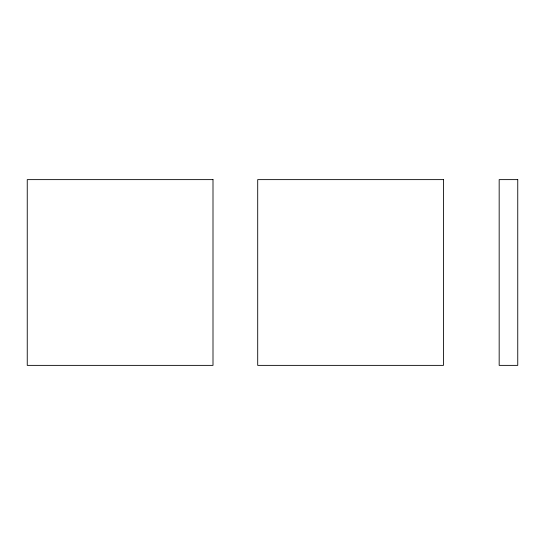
<?xml version="1.0" encoding="UTF-8"?>
<svg xmlns="http://www.w3.org/2000/svg" width="545" height="545" viewBox="0 0 545 545"><rect width="100%" height="100%" fill="white"/><g stroke="black" fill="none" stroke-linecap="round" stroke-linejoin="round"><path stroke-width="0.82" d="M213 179.625L27.25 179.625L27.25 365.375L213 365.375L213 179.625M443.453 179.625L257.703 179.625L257.703 365.375L443.453 365.375L443.453 179.625M517.75 179.625L499.172 179.625L499.172 365.375L517.75 365.375L517.75 179.625"/></g></svg>
